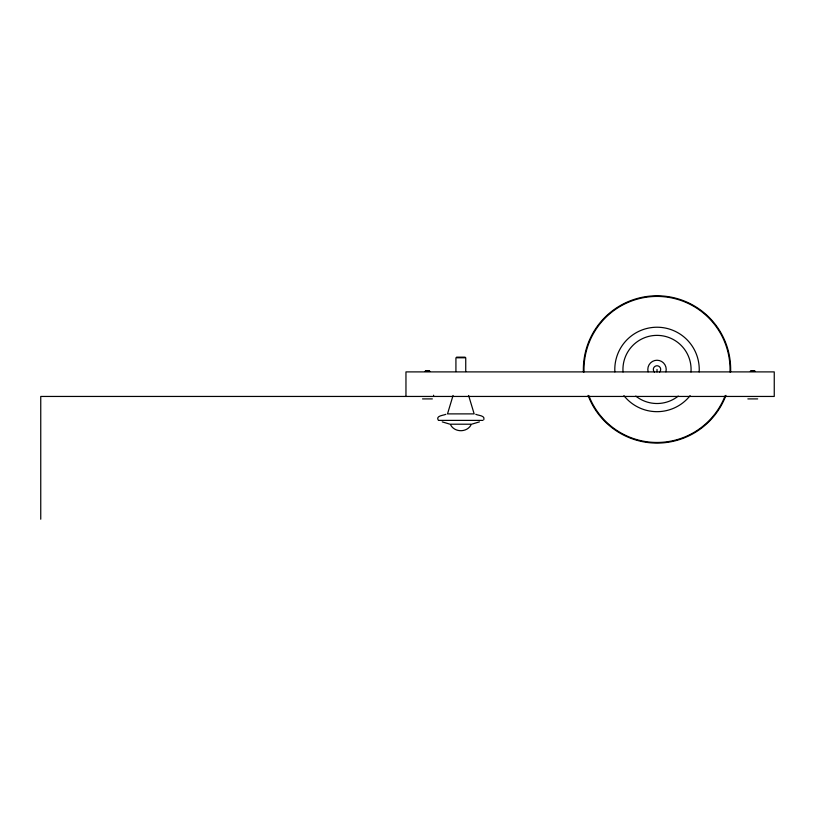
<?xml version="1.0" encoding="UTF-8"?>
<svg xmlns="http://www.w3.org/2000/svg" width="815" height="815" viewBox="0 0 815 815"><rect width="100%" height="100%" fill="white"/><g stroke="black" fill="none" stroke-linecap="round" stroke-linejoin="round"><path stroke-width="1.22" d="M453.059 395.469L447.506 413.888L474.157 413.888L468.605 395.469M483.825 419.654C485.343 415.406 478.181 415.589 475.787 414.315M470.907 425.165C466.689 432.551 454.974 432.551 450.756 425.165M479.434 421.875L472.15 424.055M445.887 414.315C443.492 415.446 435.679 415.691 438.093 419.959M456.543 357.164L465.121 357.164M425.613 370.672L429.281 370.672M750.931 370.672L754.598 370.672M424.992 371.283L429.902 371.283M750.309 371.283L755.22 371.283M422.537 398.902L432.358 398.902M747.854 398.902L757.675 398.902M438.735 420.387L482.928 420.387M450.338 424.207L471.335 424.207M449.513 424.055L442.239 421.875M657.012 369.44L657.012 371.895M465.742 371.569L465.742 357.785L455.921 357.785L455.921 371.569M433.59 395.224L433.59 396.447M405.962 396.447L405.962 371.895L774.25 371.895L774.25 396.447L40.75 396.447L40.75 519.216M725.197 395.601A73.034 73.034 0 0 1 588.827 395.601M584.029 371.976A73.034 73.034 0 0 1 657.012 296.416A73.034 73.034 0 0 1 729.995 371.976M583.397 371.834A73.656 73.656 0 0 1 657.012 295.784A73.656 73.656 0 0 1 730.627 371.834M725.951 395.377A73.656 73.656 0 0 1 588.073 395.377M654.404 372.048A3.688 3.688 0 0 1 654.404 366.842A3.688 3.688 0 0 1 659.62 366.842A3.688 3.688 0 0 1 659.62 372.048M614.867 371.885A42.217 42.217 0 0 1 657.012 327.223A42.217 42.217 0 0 1 699.168 371.885M690.132 395.632A42.217 42.217 0 0 1 623.893 395.632M623.037 371.976A34.067 34.067 0 0 1 657.012 335.373A34.067 34.067 0 0 1 690.988 371.976M678.263 396.08A34.067 34.067 0 0 1 635.771 396.08M648.119 371.823A9.21 9.21 0 0 1 657.012 360.24A9.21 9.21 0 0 1 665.906 371.823"/></g></svg>
